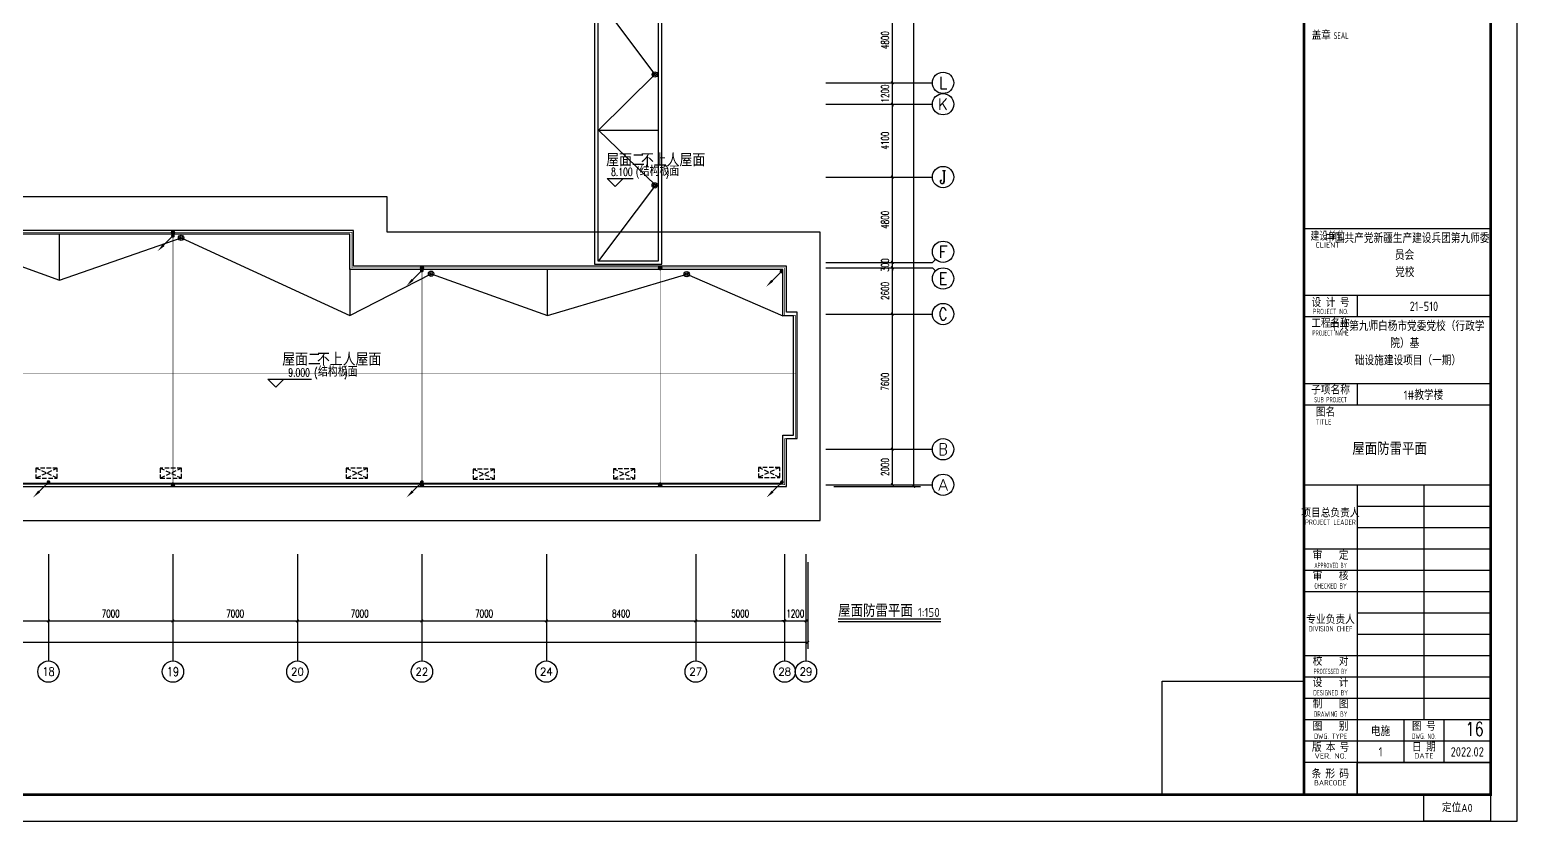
# Model space of a CAD drawing. Extents: x 0 to 302064749, y -59725395 to 1524223.
# Drawn here: x 2126591 to 2210242, y 1140473 to 1184972 of the extents above; entities that cross this region are included whole.
import ezdxf
from ezdxf.enums import TextEntityAlignment as Align

# ---------------------------------------------------------------- set-up
doc = ezdxf.new("R2010")
doc.units = 0
doc.header["$LTSCALE"] = 1000
doc.linetypes.add('DASH', pattern=[0.35, 0.25, -0.1])
for name, color, linetype in [('0-底图', 7, 'Continuous'), ('AXIS', 3, 'Continuous'), ('AXIS_TEXT', 7, 'Continuous'), ('BTTK', 7, 'Continuous'), ('DIM_ELEV', 3, 'Continuous'), ('EQUIP-动力', 3, 'Continuous'), ('LWIRE', 4, 'Continuous'), ('PUB_TEXT', 7, 'Continuous'), ('PUB_TITLE', 4, 'Continuous'), ('SIG_TEXT', 7, 'Continuous'), ('TEL_SYMB', 3, 'Continuous'), ('WIRE-接地', 4, 'Continuous'), ('WIRE-避雷', 4, 'Continuous'), ('排水', 153, 'Continuous'), ('看线', 30, 'Continuous'), ('空调外机', 211, 'Continuous')]:
    doc.layers.add(name, color=color, linetype=linetype)
doc.layers.add('条形码', color=7, linetype='Continuous', plot=False)
doc.layers.add('验收章', color=7, linetype='Continuous', plot=False)
doc.styles.add('_TCH_AXIS', font='COMPLEX', dxfattribs={"bigfont": 'GBCBIG'})
doc.styles.add('_TCH_DIM', font='SIMPLEX', dxfattribs={"width": 0.8, "height": 5, "bigfont": 'HZTXT'})
doc.styles.add('_TEL_DIM', font='simplex.shx', dxfattribs={"width": 0.8, "height": 3.5, "bigfont": 'gbcbig.shx'})
doc.styles.add('A_DIM_T3', font='simplex.shx', dxfattribs={"width": 0.7, "bigfont": 'gbcbig.shx'})
doc.styles.add('COMPLEX', font='COMPLEX')
doc.styles.add('HZ(TK)', font='geniso.shx', dxfattribs={"width": 0.9, "bigfont": 'hztxt.shx'})
doc.styles.get("Standard").update_dxf_attribs({"font": 'geniso.shx', "bigfont": 'hztxt.shx'})
doc.styles.add('TG_LINETYPE', font='simplex.shx', dxfattribs={"width": 0.8, "height": 4.5, "bigfont": 'gbcbig.shx'})
doc.styles.add('TG_LINETYPE_THUND', font='simplex.shx', dxfattribs={"width": 0.8, "height": 5.5, "bigfont": 'gbcbig.shx'})
doc.linetypes.add('TG_×', pattern='A,2,0,["×",TG_LINETYPE_THUND,S=0.1,R=0,X=-0.23,Y=-0.21],0', length=2)
doc.linetypes.add('TG_接地', pattern='A,0.75,0,["/",TG_LINETYPE,S=0.05,R=-8.594367,X=-0.1,Y=-0.045],0.65,-0.13,0.13,-0.13', length=2)
doc.dimstyles.new('_TCH_ARCH&&150', dxfattribs={"dimtxt": 420, "dimasz": 150, "dimexe": 375, "dimexo": 450, "dimgap": 202.5, "dimtad": 1, "dimdec": 0, "dimzin": 0, "dimdsep": 46, "dimtxsty": 'A_DIM_T3', "dimblk": 'ARCHTICK', "dimcen": 0.09, "dimclrt": 7, "dimazin": 2, "dimtfac": 1, "dimtdec": 0, "dimtix": 1, "dimtmove": 2, "dimatfit": 3, "dimfxl": 150, "dimtolj": 1, "dimtzin": 0, "dimarcsym": 0})

# ---------------------------------------------------------------- blocks, each defined once
blk = doc.blocks.new('vhtemplate_2020年新竖式图框_A0')
at = {"layer": 'BTTK'}
for p, q in [((1179, 222), (1109, 222)), ((1179, 197), (1109, 197)), ((1129, 197), (1129, 189)), ((1179, 189), (1109, 189)), ((1179, 164), (1109, 164)), ((1109, 164), (1109, 156)), ((1129, 164), (1129, 156)), ((1179, 156), (1109, 156)), ((1179, 126), (1109, 126)), ((1129, 126), (1129, 10)), ((1154, 126), (1154, 38)), ((1179, 118), (1129, 118)), ((1179, 110), (1129, 110)), ((1179, 102), (1109, 102)), ((1179, 94), (1109, 94)), ((1179, 86), (1109, 86)), ((1179, 78), (1129, 78)), ((1179, 70), (1129, 70)), ((1179, 62), (1109, 62)), ((1179, 54), (1109, 54)), ((1179, 46), (1109, 46)), ((1179, 38), (1109, 38)), ((1146.5, 38), (1146.5, 22)), ((1161.5, 38), (1161.5, 22)), ((1179, 30), (1109, 30)), ((1179, 22), (1109, 22))]:
    blk.add_line(p, q, dxfattribs=at)
at = {"layer": 'PUB_TITLE', "color": 7}
blk.add_lwpolyline([(0, 0), (1189, 0), (1189, 841), (0, 841)], close=True, dxfattribs=at)
at = {"layer": 'PUB_TITLE', "const_width": 1}
blk.add_lwpolyline([(25, 10), (1179, 10), (1179, 831), (25, 831)], close=True, dxfattribs=at)
blk.add_lwpolyline([(1109, 10), (1109, 831)], dxfattribs=at)
at = {"layer": '条形码'}
blk.add_lwpolyline([(1129, 22), (1179, 22), (1179, 10), (1129, 10)], close=True, dxfattribs=at)
at = {"layer": '验收章'}
for points in [[(1109, 10), (1055.93, 10), (1055.93, 52.53), (1109, 52.53)], [(1154, 10), (1179, 10), (1179, 0), (1154, 0)]]:
    blk.add_lwpolyline(points, close=True, dxfattribs=at)
at = {"layer": 'BTTK', "color": 1, "style": 'HZ(TK)'}
blk.add_text('盖章  ', height=3, dxfattribs=at).set_placement((1117.25, 294.46), align=Align.MIDDLE_CENTER)
at = {"layer": 'BTTK', "color": 1, "style": 'HZ(TK)', "width": 0.65}
blk.add_text('SEAL', height=2.5, dxfattribs=at).set_placement((1122.96, 294.46), align=Align.MIDDLE_CENTER)
at = {"layer": 'BTTK', "style": 'HZ(TK)'}
for s, height, width, p in [('建设单位', 3, 0.8, (1118.01, 219.17)), ('PROJECT NO.', 2, 0.75, (1119, 191.07)), ('PROJECT NAME', 2, 0.65, (1119, 183.03)), ('子项名称', 3, 0.9, (1119, 161.52)), ('SUB PROJECT', 2, 0.65, (1119, 158.01)), ('项目总负责人', 3, 0.9, (1118.96, 115.45)), ('PROJECT LEADER', 2, 0.8, (1118.96, 112.09)), ('审    定', 3, 0.9, (1119.02, 99.52)), ('APPROVED BY', 2, 0.6, (1119.02, 95.87)), ('审    核', 3, 0.9, (1119.02, 91.83)), ('CHECKED BY', 2, 0.7, (1119.02, 88.18)), ('专业负责人', 3, 0.9, (1119, 75.48)), ('DIVISION CHIEF', 2, 0.8, (1119, 72.15)), ('校    对', 3, 0.9, (1119.02, 59.83)), ('PROCESSED BY', 2, 0.6, (1119.02, 56.17)), ('设    计', 3, 0.9, (1119.02, 51.83)), ('制    图', 3, 0.9, (1119.02, 43.83)), ('DESIGNED BY', 2, 0.7, (1119.02, 48.17)), ('DRAWING BY', 2, 0.7, (1119.02, 40.17)), ('图    别', 3, 0.9, (1119.02, 35.5)), ('版 本 号', 3, 0.9, (1119.02, 27.57)), ('DWG. TYPE', 2, 0.8, (1119.02, 31.84)), ('DWG. NO.', 2, 0.7, (1154, 31.84)), ('条 形 码', 3, 0.9, (1118.9, 17.6)), ('BARCODE', 2, 0.95, (1118.9, 14.42))]:
    blk.add_text(s, height=height, dxfattribs=dict(at, width=width)).set_placement(p, align=Align.MIDDLE_CENTER)
for s, height, p in [('CLIENT', 2, (1117.95, 215.99)), ('设 计 号', 3, (1119, 194.28)), ('工程名称', 3, (1119, 186.52)), ('图 号', 3, (1154, 35.46)), ('日 期', 3, (1154, 27.67)), ('VER. NO.', 2, (1119, 24.48)), ('DATE', 2, (1154, 24.52))]:
    blk.add_text(s, height=height, dxfattribs=at).set_placement(p, align=Align.MIDDLE_CENTER)
for s, height, width, p in [('TITLE', 2, 0.8, (1113.4, 149.68)), ('图名', 3, 0.9, (1113.46, 153.22))]:
    blk.add_text(s, height=height, dxfattribs=dict(at, width=width)).set_placement(p, align=Align.MIDDLE_LEFT)
at = {"layer": 'BTTK', "color": 4, "style": 'HZ(TK)', "width": 0.9}
for tag, p in [('合作单位', (1144, 743.5)), ('建设单位', (1144, 209.5)), ('工程名称', (1144, 176.5)), ('子项名称', (1154, 160)), ('图纸名称', (1144, 141))]:
    blk.add_attdef(tag, text='', height=3.5, dxfattribs=at).set_placement(p, align=Align.MIDDLE_CENTER)
for tag, p in [('注册证书号', (1156.5, 309.01)), ('注册印章号', (1156.5, 301.01)), ('设计号', (1154, 193)), ('图别', (1137.75, 34)), ('图号', (1170.25, 34)), ('版本号', (1137.75, 26)), ('日期', (1170.25, 26))]:
    blk.add_attdef(tag, text='', height=3.5, dxfattribs=at).set_placement(p, align=Align.MIDDLE)
at = {"layer": '验收章', "style": 'HZ(TK)'}
blk.add_text('定位A0', height=3, dxfattribs=at).set_placement((1166.5, 5), align=Align.MIDDLE_CENTER)
blk = doc.blocks.new('$TelecSys$00000079')
for p, q in [((0.7, 0.7), (0, 0)), ((0.1, 0.1), (0.1, 0.1)), ((-0.1, -0.1), (-0.1, -0.1))]:
    blk.add_line(p, q)
at = {"const_width": 0.142}
blk.add_lwpolyline([(-0.07, 0, 1), (0.07, 0, 1)], format="xyb", close=True, dxfattribs=at)
blk.add_solid([(0.63, 0.77), (0.77, 0.63), (1.15, 1.15)])
at = {"width": 0.8, "flags": 9}
blk.add_attdef('A', (0, 0), '', height=0.00002, dxfattribs=at)
blk = doc.blocks.new('$TelecSys$00000080')
for p, q in [((-0.7, -0.7), (0, 0)), ((0.1, 0.1), (0.1, 0.1)), ((-0.1, -0.1), (-0.1, -0.1))]:
    blk.add_line(p, q)
at = {"const_width": 0.142}
blk.add_lwpolyline([(0.07, 0, 1), (-0.07, 0, 1)], format="xyb", close=True, dxfattribs=at)
blk.add_solid([(-0.63, -0.77), (-0.77, -0.63), (-1.15, -1.15)])
at = {"width": 0.8, "flags": 9}
blk.add_attdef('A', (0, 0), '', height=0.00002, rotation=180, dxfattribs=at)
blk = doc.blocks.new('$equip_U$00000192(DESKTOP-1KLGLJ7)')
blk.add_circle((0, 0), 0.208)
blk.add_point((0, 0))
for points in [[(-0.18, 0.1), (0.18, 0.1), (-0.21, 0), (0.21, 0)], [(-0.18, -0.1), (0.18, -0.1), (-0.21, 0), (0.21, 0)], [(-0.1, 0.18), (0.1, 0.18), (-0.18, 0.1), (0.18, 0.1)], [(0, 0.21), (0, 0.21), (-0.1, 0.18), (0.1, 0.18)], [(-0.1, -0.18), (0.1, -0.18), (-0.18, -0.1), (0.18, -0.1)], [(0, -0.21), (0, -0.21), (-0.1, -0.18), (0.1, -0.18)]]:
    blk.add_solid(points)
at = {"color": 7, "style": '_TEL_DIM', "flags": 1}
blk.add_attdef('A', text='', height=0.00002, dxfattribs=at).set_placement((0, 0), align=Align.MIDDLE_CENTER)
blk = doc.blocks.new('np')
at = {"layer": '排水'}
for radius in [150, 75]:
    blk.add_circle((345955, 781714), radius, dxfattribs=at)
blk = doc.blocks.new('_AXISO')
blk.add_circle((0, 0), 0.5)
at = {"layer": 'AXIS_TEXT', "style": 'COMPLEX', "width": 1.041667}
blk.add_attdef('A', text='', height=0.56, dxfattribs=at).set_placement((-0.25, -0.28), (0.25, -0.28), align=Align.FIT)
blk = doc.blocks.new('_ArchTick')
at = {"color": 0, "linetype": 'ByBlock', "const_width": 0.4}
blk.add_lwpolyline([(-0.5, -0.5), (0.5, 0.5)], dxfattribs=at)
blk = doc.blocks.new('*D704')
at = {"layer": 'AXIS', "color": 0, "lineweight": -2, "transparency": 16777216}
for p, q in [((1174406, -229236), (1179281, -229236)), ((1178906, -319636), (1178906, -229236)), ((1174406, -319636), (1179281, -319636))]:
    blk.add_line(p, q, dxfattribs=at)
at = {"layer": 'Defpoints', "color": 0, "transparency": 16777216}
for p in [(1173956, -229236), (1178906, -229236), (1173956, -319636)]:
    blk.add_point(p, dxfattribs=at)
at = {"layer": 'AXIS', "color": 0, "lineweight": -2, "transparency": 16777216, "xscale": 150, "yscale": 150, "zscale": 150}
for p, rotation in [((1178906, -229236), 90), ((1178906, -319636), 270)]:
    blk.add_blockref('_ArchTick', p, dxfattribs=dict(at, rotation=rotation))
at = {"layer": 'AXIS', "color": 7, "transparency": 16777216, "insert": (1178493, -274436), "char_height": 420, "attachment_point": 5, "rotation": 90, "style": 'A_DIM_T3'}
blk.add_mtext('\\A1;90400', dxfattribs=at)
blk = doc.blocks.new('*D705')
at = {"layer": 'AXIS', "color": 0, "lineweight": -2, "transparency": 16777216}
for p, q in [((1061746, -323890), (1061746, -328765)), ((1172946, -323890), (1172946, -328765)), ((1061746, -328390), (1172946, -328390))]:
    blk.add_line(p, q, dxfattribs=at)
at = {"layer": 'Defpoints', "color": 0, "transparency": 16777216}
for p in [(1061746, -323440), (1172946, -323440), (1172946, -328390)]:
    blk.add_point(p, dxfattribs=at)
at = {"layer": 'AXIS', "color": 0, "lineweight": -2, "transparency": 16777216, "xscale": 150, "yscale": 150, "zscale": 150, "rotation": 180}
blk.add_blockref('_ArchTick', (1061746, -328390), dxfattribs=at)
at = {"layer": 'AXIS', "color": 0, "lineweight": -2, "transparency": 16777216, "xscale": 150, "yscale": 150, "zscale": 150}
blk.add_blockref('_ArchTick', (1172946, -328390), dxfattribs=at)
at = {"layer": 'AXIS', "color": 7, "transparency": 16777216, "insert": (1117346, -327978), "char_height": 420, "attachment_point": 5, "style": 'A_DIM_T3'}
blk.add_mtext('\\A1;111200', dxfattribs=at)
blk = doc.blocks.new('*D730')
at = {"layer": 'AXIS', "color": 0, "lineweight": -2, "transparency": 16777216}
for p, q in [((1174406, -317536), (1178081, -317536)), ((1177706, -319536), (1177706, -317536)), ((1174406, -319536), (1178081, -319536))]:
    blk.add_line(p, q, dxfattribs=at)
at = {"layer": 'Defpoints', "color": 0, "transparency": 16777216}
for p in [(1173956, -317536), (1177706, -317536), (1173956, -319536)]:
    blk.add_point(p, dxfattribs=at)
at = {"layer": 'AXIS', "color": 0, "lineweight": -2, "transparency": 16777216, "xscale": 150, "yscale": 150, "zscale": 150}
for p, rotation in [((1177706, -317536), 90), ((1177706, -319536), 270)]:
    blk.add_blockref('_ArchTick', p, dxfattribs=dict(at, rotation=rotation))
at = {"layer": 'AXIS', "color": 7, "transparency": 16777216, "insert": (1177293, -318536), "char_height": 420, "attachment_point": 5, "rotation": 90, "style": 'A_DIM_T3'}
blk.add_mtext('\\A1;2000', dxfattribs=at)
blk = doc.blocks.new('*D731')
at = {"layer": 'AXIS', "color": 0, "lineweight": -2, "transparency": 16777216}
for p, q in [((1174406, -309936), (1178081, -309936)), ((1177706, -317536), (1177706, -309936)), ((1174406, -317536), (1178081, -317536))]:
    blk.add_line(p, q, dxfattribs=at)
at = {"layer": 'Defpoints', "color": 0, "transparency": 16777216}
for p in [(1173956, -309936), (1177706, -309936), (1173956, -317536)]:
    blk.add_point(p, dxfattribs=at)
at = {"layer": 'AXIS', "color": 0, "lineweight": -2, "transparency": 16777216, "xscale": 150, "yscale": 150, "zscale": 150}
for p, rotation in [((1177706, -309936), 90), ((1177706, -317536), 270)]:
    blk.add_blockref('_ArchTick', p, dxfattribs=dict(at, rotation=rotation))
at = {"layer": 'AXIS', "color": 7, "transparency": 16777216, "insert": (1177293, -313736), "char_height": 420, "attachment_point": 5, "rotation": 90, "style": 'A_DIM_T3'}
blk.add_mtext('\\A1;7600', dxfattribs=at)
blk = doc.blocks.new('*D732')
at = {"layer": 'AXIS', "color": 0, "lineweight": -2, "transparency": 16777216}
for p, q in [((1174406, -307336), (1178081, -307336)), ((1177706, -309936), (1177706, -307336)), ((1174406, -309936), (1178081, -309936))]:
    blk.add_line(p, q, dxfattribs=at)
at = {"layer": 'Defpoints', "color": 0, "transparency": 16777216}
for p in [(1173956, -307336), (1177706, -307336), (1173956, -309936)]:
    blk.add_point(p, dxfattribs=at)
at = {"layer": 'AXIS', "color": 0, "lineweight": -2, "transparency": 16777216, "xscale": 150, "yscale": 150, "zscale": 150}
for p, rotation in [((1177706, -307336), 90), ((1177706, -309936), 270)]:
    blk.add_blockref('_ArchTick', p, dxfattribs=dict(at, rotation=rotation))
at = {"layer": 'AXIS', "color": 7, "transparency": 16777216, "insert": (1177293, -308636), "char_height": 420, "attachment_point": 5, "rotation": 90, "style": 'A_DIM_T3'}
blk.add_mtext('\\A1;2600', dxfattribs=at)
blk = doc.blocks.new('*D733')
at = {"layer": 'AXIS', "color": 0, "lineweight": -2, "transparency": 16777216}
for p, q in [((1177706, -307036), (1177706, -306886)), ((1174406, -307036), (1178081, -307036)), ((1174406, -307336), (1178081, -307336)), ((1177706, -307336), (1177706, -307036)), ((1177706, -307336), (1177706, -307486))]:
    blk.add_line(p, q, dxfattribs=at)
at = {"layer": 'Defpoints', "color": 0, "transparency": 16777216}
for p in [(1173956, -307036), (1173956, -307336), (1177706, -307036)]:
    blk.add_point(p, dxfattribs=at)
at = {"layer": 'AXIS', "color": 0, "lineweight": -2, "transparency": 16777216, "xscale": 150, "yscale": 150, "zscale": 150}
for p, rotation in [((1177706, -307036), 270), ((1177706, -307336), 90)]:
    blk.add_blockref('_ArchTick', p, dxfattribs=dict(at, rotation=rotation))
at = {"layer": 'AXIS', "color": 7, "transparency": 16777216, "insert": (1177293, -307186), "char_height": 420, "attachment_point": 5, "rotation": 90, "style": 'A_DIM_T3'}
blk.add_mtext('\\A1;300', dxfattribs=at)
blk = doc.blocks.new('*D734')
at = {"layer": 'AXIS', "color": 0, "lineweight": -2, "transparency": 16777216}
for p, q in [((1174406, -302236), (1178081, -302236)), ((1177706, -307036), (1177706, -302236)), ((1174406, -307036), (1178081, -307036))]:
    blk.add_line(p, q, dxfattribs=at)
at = {"layer": 'Defpoints', "color": 0, "transparency": 16777216}
for p in [(1173956, -302236), (1177706, -302236), (1173956, -307036)]:
    blk.add_point(p, dxfattribs=at)
at = {"layer": 'AXIS', "color": 0, "lineweight": -2, "transparency": 16777216, "xscale": 150, "yscale": 150, "zscale": 150}
for p, rotation in [((1177706, -302236), 90), ((1177706, -307036), 270)]:
    blk.add_blockref('_ArchTick', p, dxfattribs=dict(at, rotation=rotation))
at = {"layer": 'AXIS', "color": 7, "transparency": 16777216, "insert": (1177293, -304636), "char_height": 420, "attachment_point": 5, "rotation": 90, "style": 'A_DIM_T3'}
blk.add_mtext('\\A1;4800', dxfattribs=at)
blk = doc.blocks.new('*D735')
at = {"layer": 'AXIS', "color": 0, "lineweight": -2, "transparency": 16777216}
for p, q in [((1174406, -298136), (1178081, -298136)), ((1177706, -302236), (1177706, -298136)), ((1174406, -302236), (1178081, -302236))]:
    blk.add_line(p, q, dxfattribs=at)
at = {"layer": 'Defpoints', "color": 0, "transparency": 16777216}
for p in [(1173956, -298136), (1177706, -298136), (1173956, -302236)]:
    blk.add_point(p, dxfattribs=at)
at = {"layer": 'AXIS', "color": 0, "lineweight": -2, "transparency": 16777216, "xscale": 150, "yscale": 150, "zscale": 150}
for p, rotation in [((1177706, -298136), 90), ((1177706, -302236), 270)]:
    blk.add_blockref('_ArchTick', p, dxfattribs=dict(at, rotation=rotation))
at = {"layer": 'AXIS', "color": 7, "transparency": 16777216, "insert": (1177293, -300186), "char_height": 420, "attachment_point": 5, "rotation": 90, "style": 'A_DIM_T3'}
blk.add_mtext('\\A1;4100', dxfattribs=at)
blk = doc.blocks.new('*D736')
at = {"layer": 'AXIS', "color": 0, "lineweight": -2, "transparency": 16777216}
for p, q in [((1174406, -296936), (1178081, -296936)), ((1177706, -296936), (1177706, -296786)), ((1177706, -298136), (1177706, -296936)), ((1174406, -298136), (1178081, -298136)), ((1177706, -298136), (1177706, -298286))]:
    blk.add_line(p, q, dxfattribs=at)
at = {"layer": 'Defpoints', "color": 0, "transparency": 16777216}
for p in [(1173956, -296936), (1177706, -296936), (1173956, -298136)]:
    blk.add_point(p, dxfattribs=at)
at = {"layer": 'AXIS', "color": 0, "lineweight": -2, "transparency": 16777216, "xscale": 150, "yscale": 150, "zscale": 150}
for p, rotation in [((1177706, -296936), 270), ((1177706, -298136), 90)]:
    blk.add_blockref('_ArchTick', p, dxfattribs=dict(at, rotation=rotation))
at = {"layer": 'AXIS', "color": 7, "transparency": 16777216, "insert": (1177293, -297536), "char_height": 420, "attachment_point": 5, "rotation": 90, "style": 'A_DIM_T3'}
blk.add_mtext('\\A1;1200', dxfattribs=at)
blk = doc.blocks.new('*D737')
at = {"layer": 'AXIS', "color": 0, "lineweight": -2, "transparency": 16777216}
for p, q in [((1174406, -292136), (1178081, -292136)), ((1177706, -296936), (1177706, -292136)), ((1174406, -296936), (1178081, -296936))]:
    blk.add_line(p, q, dxfattribs=at)
at = {"layer": 'Defpoints', "color": 0, "transparency": 16777216}
for p in [(1173956, -292136), (1177706, -292136), (1173956, -296936)]:
    blk.add_point(p, dxfattribs=at)
at = {"layer": 'AXIS', "color": 0, "lineweight": -2, "transparency": 16777216, "xscale": 150, "yscale": 150, "zscale": 150}
for p, rotation in [((1177706, -292136), 90), ((1177706, -296936), 270)]:
    blk.add_blockref('_ArchTick', p, dxfattribs=dict(at, rotation=rotation))
at = {"layer": 'AXIS', "color": 7, "transparency": 16777216, "insert": (1177293, -294536), "char_height": 420, "attachment_point": 5, "rotation": 90, "style": 'A_DIM_T3'}
blk.add_mtext('\\A1;4800', dxfattribs=at)
blk = doc.blocks.new('*D765')
at = {"layer": 'AXIS', "color": 0, "lineweight": -2, "transparency": 16777216}
for p, q in [((1123746, -323890), (1123746, -327565)), ((1130246, -323890), (1130246, -327565)), ((1123746, -327190), (1130246, -327190))]:
    blk.add_line(p, q, dxfattribs=at)
at = {"layer": 'Defpoints', "color": 0, "transparency": 16777216}
for p in [(1123746, -323440), (1130246, -323440), (1130246, -327190)]:
    blk.add_point(p, dxfattribs=at)
at = {"layer": 'AXIS', "color": 0, "lineweight": -2, "transparency": 16777216, "xscale": 150, "yscale": 150, "zscale": 150, "rotation": 180}
blk.add_blockref('_ArchTick', (1123746, -327190), dxfattribs=at)
at = {"layer": 'AXIS', "color": 0, "lineweight": -2, "transparency": 16777216, "xscale": 150, "yscale": 150, "zscale": 150}
blk.add_blockref('_ArchTick', (1130246, -327190), dxfattribs=at)
at = {"layer": 'AXIS', "color": 7, "transparency": 16777216, "insert": (1126996, -326778), "char_height": 420, "attachment_point": 5, "style": 'A_DIM_T3'}
blk.add_mtext('\\A1;6500', dxfattribs=at)
blk = doc.blocks.new('*D766')
at = {"layer": 'AXIS', "color": 0, "lineweight": -2, "transparency": 16777216}
for p, q in [((1130246, -323890), (1130246, -327565)), ((1137246, -323890), (1137246, -327565)), ((1130246, -327190), (1137246, -327190))]:
    blk.add_line(p, q, dxfattribs=at)
at = {"layer": 'Defpoints', "color": 0, "transparency": 16777216}
for p in [(1130246, -323440), (1137246, -323440), (1137246, -327190)]:
    blk.add_point(p, dxfattribs=at)
at = {"layer": 'AXIS', "color": 0, "lineweight": -2, "transparency": 16777216, "xscale": 150, "yscale": 150, "zscale": 150, "rotation": 180}
blk.add_blockref('_ArchTick', (1130246, -327190), dxfattribs=at)
at = {"layer": 'AXIS', "color": 0, "lineweight": -2, "transparency": 16777216, "xscale": 150, "yscale": 150, "zscale": 150}
blk.add_blockref('_ArchTick', (1137246, -327190), dxfattribs=at)
at = {"layer": 'AXIS', "color": 7, "transparency": 16777216, "insert": (1133746, -326778), "char_height": 420, "attachment_point": 5, "style": 'A_DIM_T3'}
blk.add_mtext('\\A1;7000', dxfattribs=at)
blk = doc.blocks.new('*D767')
at = {"layer": 'AXIS', "color": 0, "lineweight": -2, "transparency": 16777216}
for p, q in [((1137246, -323890), (1137246, -327565)), ((1144246, -323890), (1144246, -327565)), ((1137246, -327190), (1144246, -327190))]:
    blk.add_line(p, q, dxfattribs=at)
at = {"layer": 'Defpoints', "color": 0, "transparency": 16777216}
for p in [(1137246, -323440), (1144246, -323440), (1144246, -327190)]:
    blk.add_point(p, dxfattribs=at)
at = {"layer": 'AXIS', "color": 0, "lineweight": -2, "transparency": 16777216, "xscale": 150, "yscale": 150, "zscale": 150, "rotation": 180}
blk.add_blockref('_ArchTick', (1137246, -327190), dxfattribs=at)
at = {"layer": 'AXIS', "color": 0, "lineweight": -2, "transparency": 16777216, "xscale": 150, "yscale": 150, "zscale": 150}
blk.add_blockref('_ArchTick', (1144246, -327190), dxfattribs=at)
at = {"layer": 'AXIS', "color": 7, "transparency": 16777216, "insert": (1140746, -326778), "char_height": 420, "attachment_point": 5, "style": 'A_DIM_T3'}
blk.add_mtext('\\A1;7000', dxfattribs=at)
blk = doc.blocks.new('*D768')
at = {"layer": 'AXIS', "color": 0, "lineweight": -2, "transparency": 16777216}
for p, q in [((1144246, -323890), (1144246, -327565)), ((1151246, -323890), (1151246, -327565)), ((1144246, -327190), (1151246, -327190))]:
    blk.add_line(p, q, dxfattribs=at)
at = {"layer": 'Defpoints', "color": 0, "transparency": 16777216}
for p in [(1144246, -323440), (1151246, -323440), (1151246, -327190)]:
    blk.add_point(p, dxfattribs=at)
at = {"layer": 'AXIS', "color": 0, "lineweight": -2, "transparency": 16777216, "xscale": 150, "yscale": 150, "zscale": 150, "rotation": 180}
blk.add_blockref('_ArchTick', (1144246, -327190), dxfattribs=at)
at = {"layer": 'AXIS', "color": 0, "lineweight": -2, "transparency": 16777216, "xscale": 150, "yscale": 150, "zscale": 150}
blk.add_blockref('_ArchTick', (1151246, -327190), dxfattribs=at)
at = {"layer": 'AXIS', "color": 7, "transparency": 16777216, "insert": (1147746, -326778), "char_height": 420, "attachment_point": 5, "style": 'A_DIM_T3'}
blk.add_mtext('\\A1;7000', dxfattribs=at)
blk = doc.blocks.new('*D769')
at = {"layer": 'AXIS', "color": 0, "lineweight": -2, "transparency": 16777216}
for p, q in [((1151246, -323890), (1151246, -327565)), ((1158246, -323890), (1158246, -327565)), ((1151246, -327190), (1158246, -327190))]:
    blk.add_line(p, q, dxfattribs=at)
at = {"layer": 'Defpoints', "color": 0, "transparency": 16777216}
for p in [(1151246, -323440), (1158246, -323440), (1158246, -327190)]:
    blk.add_point(p, dxfattribs=at)
at = {"layer": 'AXIS', "color": 0, "lineweight": -2, "transparency": 16777216, "xscale": 150, "yscale": 150, "zscale": 150, "rotation": 180}
blk.add_blockref('_ArchTick', (1151246, -327190), dxfattribs=at)
at = {"layer": 'AXIS', "color": 0, "lineweight": -2, "transparency": 16777216, "xscale": 150, "yscale": 150, "zscale": 150}
blk.add_blockref('_ArchTick', (1158246, -327190), dxfattribs=at)
at = {"layer": 'AXIS', "color": 7, "transparency": 16777216, "insert": (1154746, -326778), "char_height": 420, "attachment_point": 5, "style": 'A_DIM_T3'}
blk.add_mtext('\\A1;7000', dxfattribs=at)
blk = doc.blocks.new('*D770')
at = {"layer": 'AXIS', "color": 0, "lineweight": -2, "transparency": 16777216}
for p, q in [((1158246, -323890), (1158246, -327565)), ((1166646, -323890), (1166646, -327565)), ((1158246, -327190), (1166646, -327190))]:
    blk.add_line(p, q, dxfattribs=at)
at = {"layer": 'Defpoints', "color": 0, "transparency": 16777216}
for p in [(1158246, -323440), (1166646, -323440), (1166646, -327190)]:
    blk.add_point(p, dxfattribs=at)
at = {"layer": 'AXIS', "color": 0, "lineweight": -2, "transparency": 16777216, "xscale": 150, "yscale": 150, "zscale": 150, "rotation": 180}
blk.add_blockref('_ArchTick', (1158246, -327190), dxfattribs=at)
at = {"layer": 'AXIS', "color": 0, "lineweight": -2, "transparency": 16777216, "xscale": 150, "yscale": 150, "zscale": 150}
blk.add_blockref('_ArchTick', (1166646, -327190), dxfattribs=at)
at = {"layer": 'AXIS', "color": 7, "transparency": 16777216, "insert": (1162446, -326778), "char_height": 420, "attachment_point": 5, "style": 'A_DIM_T3'}
blk.add_mtext('\\A1;8400', dxfattribs=at)
blk = doc.blocks.new('*D771')
at = {"layer": 'AXIS', "color": 0, "lineweight": -2, "transparency": 16777216}
for p, q in [((1166646, -323890), (1166646, -327565)), ((1171646, -323890), (1171646, -327565)), ((1166646, -327190), (1171646, -327190))]:
    blk.add_line(p, q, dxfattribs=at)
at = {"layer": 'Defpoints', "color": 0, "transparency": 16777216}
for p in [(1166646, -323440), (1171646, -323440), (1171646, -327190)]:
    blk.add_point(p, dxfattribs=at)
at = {"layer": 'AXIS', "color": 0, "lineweight": -2, "transparency": 16777216, "xscale": 150, "yscale": 150, "zscale": 150, "rotation": 180}
blk.add_blockref('_ArchTick', (1166646, -327190), dxfattribs=at)
at = {"layer": 'AXIS', "color": 0, "lineweight": -2, "transparency": 16777216, "xscale": 150, "yscale": 150, "zscale": 150}
blk.add_blockref('_ArchTick', (1171646, -327190), dxfattribs=at)
at = {"layer": 'AXIS', "color": 7, "transparency": 16777216, "insert": (1169146, -326778), "char_height": 420, "attachment_point": 5, "style": 'A_DIM_T3'}
blk.add_mtext('\\A1;5000', dxfattribs=at)
blk = doc.blocks.new('*D772')
at = {"layer": 'AXIS', "color": 0, "lineweight": -2, "transparency": 16777216}
for p, q in [((1171646, -323890), (1171646, -327565)), ((1172846, -323890), (1172846, -327565)), ((1171646, -327190), (1171496, -327190)), ((1171646, -327190), (1172846, -327190)), ((1172846, -327190), (1172996, -327190))]:
    blk.add_line(p, q, dxfattribs=at)
at = {"layer": 'Defpoints', "color": 0, "transparency": 16777216}
for p in [(1171646, -323440), (1172846, -323440), (1172846, -327190)]:
    blk.add_point(p, dxfattribs=at)
at = {"layer": 'AXIS', "color": 0, "lineweight": -2, "transparency": 16777216, "xscale": 150, "yscale": 150, "zscale": 150}
blk.add_blockref('_ArchTick', (1171646, -327190), dxfattribs=at)
at = {"layer": 'AXIS', "color": 0, "lineweight": -2, "transparency": 16777216, "xscale": 150, "yscale": 150, "zscale": 150, "rotation": 180}
blk.add_blockref('_ArchTick', (1172846, -327190), dxfattribs=at)
at = {"layer": 'AXIS', "color": 7, "transparency": 16777216, "insert": (1172246, -326778), "char_height": 420, "attachment_point": 5, "style": 'A_DIM_T3'}
blk.add_mtext('\\A1;1200', dxfattribs=at)
blk = doc.blocks.new('dfhgfhg')
at = {"layer": 'AXIS'}
for p, q in [((1173955.7, -296936.2), (1179955.7, -296936.2)), ((1173955.7, -298136.2), (1179955.7, -298136.2)), ((1173955.7, -302236.2), (1179955.7, -302236.2)), ((1180131.5, -306860.5), (1179955.7, -307036.2)), ((1173955.7, -307036.2), (1179955.7, -307036.2)), ((1173955.7, -307336.2), (1179955.7, -307336.2)), ((1180131.5, -307512), (1179955.7, -307336.2)), ((1173955.7, -309936.2), (1179955.7, -309936.2)), ((1173955.7, -317536.2), (1179955.7, -317536.2)), ((1173955.7, -319536.2), (1179955.7, -319536.2)), ((1130246, -323440.3), (1130246, -329440.3)), ((1137246, -323440.3), (1137246, -329440.3)), ((1144246, -323440.3), (1144246, -329440.3)), ((1151246, -323440.3), (1151246, -329440.3)), ((1158246, -323440.3), (1158246, -329440.3)), ((1166646, -323440.3), (1166646, -329440.3)), ((1171646, -323440.3), (1171646, -329440.3)), ((1172846, -323440.3), (1172846, -329440.3))]:
    blk.add_line(p, q, dxfattribs=at)
at = {"layer": 'DIM_ELEV'}
for p, q in [((1162123.4, -302770.6), (1161673.4, -302320.6)), ((1161673.4, -302320.6), (1163129.2, -302320.6)), ((1162123.4, -302770.6), (1162573.4, -302320.6)), ((1143040.3, -314050.5), (1142590.3, -313600.5)), ((1142590.3, -313600.5), (1145041.3, -313600.5)), ((1143040.3, -314050.5), (1143490.3, -313600.5))]:
    blk.add_line(p, q, dxfattribs=at)
at = {"layer": '排水'}
for p, q in [((1161173.5, -292237.8), (1164348.6, -296465.1)), ((1164348.6, -296465.1), (1161173.5, -299587.8)), ((1161173.5, -299587.8), (1164379, -302682.9)), ((1161173.5, -299587.8), (1164573.5, -299587.8)), ((1164379, -302682.9), (1161173.5, -306937.8)), ((1130863.2, -308031.3), (1130863.2, -305436.2)), ((1147196, -307436.2), (1147196, -309998.5)), ((1158303.8, -310023.9), (1158303.8, -307436.2))]:
    blk.add_line(p, q, dxfattribs=at)
for points in [[(1116846, -308028.3), (1116854.3, -308031.3), (1124320.8, -305673.7), (1130863.2, -308031.3), (1137702.1, -305650.9), (1147196, -310023.9)], [(1147187.6, -310020.9), (1147196, -310023.9), (1151761.4, -307666.3), (1158303.8, -310023.9), (1166136.4, -307692.6), (1171546, -310036.2)]]:
    blk.add_lwpolyline(points, dxfattribs=at)
at = {"layer": '看线'}
for points in [[(1164746, -292036.2), (1160946, -292036.2), (1160946, -307136.2), (1164746, -307136.2)], [(1164546, -292236.2), (1161146, -292236.2), (1161146, -306936.2), (1164546, -306936.2)], [(1116846, -305436.2), (1116846, -317436.2), (1123646, -317436.2), (1123646, -319436.2), (1171546, -319436.2), (1171546, -316736.2), (1172146, -316736.2), (1172146, -310036.2), (1171546, -310036.2), (1171546, -307436.2), (1164746, -307436.2), (1160946, -307436.2), (1147196, -307436.2), (1147196, -305436.2)]]:
    blk.add_lwpolyline(points, close=True, dxfattribs=at)
for points in [[(1114746, -307976.2), (1114746, -319536.2), (1121546, -319536.2), (1121546, -321536.2), (1173646, -321536.2), (1173646, -318836.2), (1173646, -318836.2), (1173646, -307936.2), (1173646, -307936.2), (1173646, -305336.2), (1164746, -305336.2), (1160946, -305336.2), (1149296, -305336.2), (1149296, -303336.2), (1114746, -303336.2), (1114746, -306636.2)], [(1116646, -309675.5), (1116646, -317636.2), (1123446, -317636.2), (1123446, -319636.2), (1171746, -319636.2), (1171746, -316936.2), (1172346, -316936.2), (1172346, -309836.2), (1171746, -309836.2), (1171746, -307236.2), (1164746, -307236.2), (1160946, -307236.2), (1147396, -307236.2), (1147396, -305236.2), (1116646, -305236.2)]]:
    blk.add_lwpolyline(points, dxfattribs=at)
at = {"layer": '空调外机', "linetype": 'DASH'}
for p, q in [((1130743.1, -318599.8), (1129543.1, -319162.3)), ((1130743.1, -319162.3), (1129543.1, -318599.8)), ((1137731.6, -318604.3), (1136531.6, -319166.8)), ((1137731.6, -319166.8), (1136531.6, -318604.3)), ((1148195.7, -318606.6), (1146995.7, -319169.1)), ((1148195.7, -319169.1), (1146995.7, -318606.6)), ((1155329.9, -318660.2), (1154129.9, -319222.7)), ((1155329.9, -319222.7), (1154129.9, -318660.2)), ((1163225.2, -318641.9), (1162025.2, -319204.4)), ((1163225.2, -319204.4), (1162025.2, -318641.9)), ((1171367, -318558.1), (1170167, -319120.6)), ((1171367, -319120.6), (1170167, -318558.1))]:
    blk.add_line(p, q, dxfattribs=at)
for points in [[(1130743.1, -318599.8), (1129543.1, -318599.8), (1129543.1, -319162.3), (1130743.1, -319162.3)], [(1137731.6, -318604.3), (1136531.6, -318604.3), (1136531.6, -319166.8), (1137731.6, -319166.8)], [(1148195.7, -318606.6), (1146995.7, -318606.6), (1146995.7, -319169.1), (1148195.7, -319169.1)], [(1155329.9, -318660.2), (1154129.9, -318660.2), (1154129.9, -319222.7), (1155329.9, -319222.7)], [(1163225.2, -318641.9), (1162025.2, -318641.9), (1162025.2, -319204.4), (1163225.2, -319204.4)], [(1171367, -318558.1), (1170167, -318558.1), (1170167, -319120.6), (1171367, -319120.6)]]:
    blk.add_lwpolyline(points, close=True, dxfattribs=at)
at = {"layer": 'AXIS'}
ref = blk.add_blockref('_AXISO', (1180555.7, -296936.2), dxfattribs=dict(at, xscale=1200, yscale=1200, zscale=1200))
ref.add_attrib('A', 'L', dxfattribs={"layer": 'AXIS_TEXT', "height": 683.5, "style": '_TCH_AXIS'}).set_placement((1180311.6, -297278), (1180799.8, -297278), align=Align.FIT)
ref = blk.add_blockref('_AXISO', (1180555.7, -298136.2), dxfattribs=dict(at, xscale=1200, yscale=1200, zscale=1200))
ref.add_attrib('A', 'K', dxfattribs={"layer": 'AXIS_TEXT', "height": 622.9, "style": '_TCH_AXIS'}).set_placement((1180273.9, -298447.7), (1180837.5, -298447.7), align=Align.FIT)
ref = blk.add_blockref('_AXISO', (1180555.7, -302236.2), dxfattribs=dict(at, xscale=1200, yscale=1200, zscale=1200))
ref.add_attrib('A', 'J', dxfattribs={"layer": 'AXIS_TEXT', "height": 744.1, "style": '_TCH_AXIS'}).set_placement((1180360.8, -302608.3), (1180750.6, -302608.3), align=Align.FIT)
ref = blk.add_blockref('_AXISO', (1180555.7, -306436.2), dxfattribs=dict(at, xscale=1200, yscale=1200, zscale=1200))
ref.add_attrib('A', 'F', dxfattribs={"layer": 'AXIS_TEXT', "height": 668.2, "style": '_TCH_AXIS'}).set_placement((1180301.2, -306770.3), (1180810.3, -306770.3), align=Align.FIT)
ref = blk.add_blockref('_AXISO', (1180555.7, -307936.2), dxfattribs=dict(at, xscale=1200, yscale=1200, zscale=1200))
ref.add_attrib('A', 'E', dxfattribs={"layer": 'AXIS_TEXT', "height": 668.2, "style": '_TCH_AXIS'}).set_placement((1180301.2, -308270.3), (1180810.3, -308270.3), align=Align.FIT)
ref = blk.add_blockref('_AXISO', (1180555.7, -309936.2), dxfattribs=dict(at, xscale=1200, yscale=1200, zscale=1200))
ref.add_attrib('A', 'C', dxfattribs={"layer": 'AXIS_TEXT', "height": 683.5, "style": '_TCH_AXIS'}).set_placement((1180311.6, -310278), (1180799.8, -310278), align=Align.FIT)
ref = blk.add_blockref('_AXISO', (1180555.7, -317536.2), dxfattribs=dict(at, xscale=1200, yscale=1200, zscale=1200))
ref.add_attrib('A', 'B', dxfattribs={"layer": 'AXIS_TEXT', "height": 652.9, "style": '_TCH_AXIS'}).set_placement((1180291.5, -317862.7), (1180820, -317862.7), align=Align.FIT)
ref = blk.add_blockref('_AXISO', (1180555.7, -319536.2), dxfattribs=dict(at, xscale=1200, yscale=1200, zscale=1200))
ref.add_attrib('A', 'A', dxfattribs={"layer": 'AXIS_TEXT', "height": 637.8, "style": '_TCH_AXIS'}).set_placement((1180282.4, -319855.1), (1180829, -319855.1), align=Align.FIT)
ref = blk.add_blockref('_AXISO', (1130246, -330040.3), dxfattribs=dict(at, xscale=1200, yscale=1200, zscale=1200))
ref.add_attrib('A', '18', dxfattribs={"layer": 'AXIS_TEXT', "height": 481.71, "style": '_TCH_AXIS', "width": 1.034483}).set_placement((1129901.9, -330281.2), (1130590, -330281.2), align=Align.FIT)
ref = blk.add_blockref('_AXISO', (1137246, -330040.3), dxfattribs=dict(at, xscale=1200, yscale=1200, zscale=1200))
ref.add_attrib('A', '19', dxfattribs={"layer": 'AXIS_TEXT', "height": 492.67, "style": '_TCH_AXIS'}).set_placement((1136905.8, -330286.7), (1137586.1, -330286.7), align=Align.FIT)
ref = blk.add_blockref('_AXISO', (1144246, -330040.3), dxfattribs=dict(at, xscale=1200, yscale=1200, zscale=1200))
ref.add_attrib('A', '20', dxfattribs={"layer": 'AXIS_TEXT', "height": 441.41, "style": '_TCH_AXIS'}).set_placement((1143888.6, -330261.1), (1144603.3, -330261.1), align=Align.FIT)
ref = blk.add_blockref('_AXISO', (1151246, -330040.3), dxfattribs=dict(at, xscale=1200, yscale=1200, zscale=1200))
ref.add_attrib('A', '22', dxfattribs={"layer": 'AXIS_TEXT', "height": 441.41, "style": '_TCH_AXIS'}).set_placement((1150888.6, -330261.1), (1151603.3, -330261.1), align=Align.FIT)
ref = blk.add_blockref('_AXISO', (1158246, -330040.3), dxfattribs=dict(at, xscale=1200, yscale=1200, zscale=1200))
ref.add_attrib('A', '24', dxfattribs={"layer": 'AXIS_TEXT', "height": 432.18, "style": '_TCH_AXIS', "width": 0.972222}).set_placement((1157885.8, -330256.4), (1158606.1, -330256.4), align=Align.FIT)
ref = blk.add_blockref('_AXISO', (1166646, -330040.3), dxfattribs=dict(at, xscale=1200, yscale=1200, zscale=1200))
ref.add_attrib('A', '27', dxfattribs={"layer": 'AXIS_TEXT', "height": 441.41, "style": '_TCH_AXIS'}).set_placement((1166288.6, -330261.1), (1167003.3, -330261.1), align=Align.FIT)
ref = blk.add_blockref('_AXISO', (1171646, -330040.3), dxfattribs=dict(at, xscale=1200, yscale=1200, zscale=1200))
ref.add_attrib('A', '28', dxfattribs={"layer": 'AXIS_TEXT', "height": 441.41, "style": '_TCH_AXIS'}).set_placement((1171288.6, -330261.1), (1172003.3, -330261.1), align=Align.FIT)
ref = blk.add_blockref('_AXISO', (1172846, -330040.3), dxfattribs=dict(at, xscale=1200, yscale=1200, zscale=1200))
ref.add_attrib('A', '29', dxfattribs={"layer": 'AXIS_TEXT', "height": 450.98, "style": '_TCH_AXIS', "width": 0.970588}).set_placement((1172491.6, -330265.8), (1173200.3, -330265.8), align=Align.FIT)
at = {"layer": '排水'}
for p in [(818394, -1078179.5), (818387.3, -1084416.1), (791747.5, -1087365.4), (805806.7, -1089380.7), (820181.8, -1089407.1)]:
    blk.add_blockref('np', p, dxfattribs=at)
at = {"layer": 'PUB_TEXT'}
for s, p in [('屋面二', (1161608.7, -301633.5)), ('不上人屋面', (1163563.5, -301633.5)), ('屋面二', (1143391, -312843.8)), ('不上人屋面', (1145345.8, -312843.8))]:
    blk.add_text(s, height=723.4, dxfattribs=at).set_placement(p)
at = {"layer": 'PUB_TEXT', "style": '_TCH_DIM', "width": 0.705882}
for s, height, p in [('8.100', 446.25, (1161884.2, -302163.1)), ('(', 446.2, (1163279.2, -302163.1)), (')', 446.2, (1164963.7, -302163.1)), ('9.000', 446.25, (1143736.3, -313443)), ('(', 446.2, (1145191.3, -313443)), (')', 446.2, (1146875.7, -313443))]:
    blk.add_text(s, height=height, dxfattribs=at).set_placement(p)
at = {"layer": 'PUB_TEXT', "style": '_TCH_DIM'}
for p in [(1163489.2, -302163.1), (1145401.3, -313443)]:
    blk.add_text('结构板面', height=506.38, dxfattribs=at).set_placement(p)
at = {"layer": 'AXIS'}
for p1, p2, distance, picture, middle in [((1173955.7, -319636.2), (1173955.7, -229236.2), -4950, '*D704', (1178493.2, -274436.2)), ((1173955.7, -296936.2), (1173955.7, -292136.2), -3750, '*D737', (1177293.2, -294536.2)), ((1173955.7, -298136.2), (1173955.7, -296936.2), -3750, '*D736', (1177293.2, -297536.2)), ((1173955.7, -302236.2), (1173955.7, -298136.2), -3750, '*D735', (1177293.2, -300186.2)), ((1173955.7, -307036.2), (1173955.7, -302236.2), -3750, '*D734', (1177293.2, -304636.2)), ((1173955.7, -307336.2), (1173955.7, -307036.2), -3750, '*D733', (1177293.2, -307186.2)), ((1173955.7, -309936.2), (1173955.7, -307336.2), -3750, '*D732', (1177293.2, -308636.2)), ((1173955.7, -317536.2), (1173955.7, -309936.2), -3750, '*D731', (1177293.2, -313736.2)), ((1173955.7, -319536.2), (1173955.7, -317536.2), -3750, '*D730', (1177293.2, -318536.2)), ((1061746, -323440.3), (1172946, -323440.3), -4950, '*D705', (1117346, -327977.8)), ((1123746, -323440.3), (1130246, -323440.3), -3750, '*D765', (1126996, -326777.8)), ((1130246, -323440.3), (1137246, -323440.3), -3750, '*D766', (1133746, -326777.8)), ((1137246, -323440.3), (1144246, -323440.3), -3750, '*D767', (1140746, -326777.8)), ((1144246, -323440.3), (1151246, -323440.3), -3750, '*D768', (1147746, -326777.8)), ((1151246, -323440.3), (1158246, -323440.3), -3750, '*D769', (1154746, -326777.8)), ((1158246, -323440.3), (1166646, -323440.3), -3750, '*D770', (1162446, -326777.8)), ((1166646, -323440.3), (1171646, -323440.3), -3750, '*D771', (1169146, -326777.8)), ((1171646, -323440.3), (1172846, -323440.3), -3750, '*D772', (1172246, -326777.8))]:
    dim = blk.add_aligned_dim(p1=p1, p2=p2, distance=distance, dimstyle='_TCH_ARCH&&150', dxfattribs=at)
    dim.commit()
    dim.dimension.update_dxf_attribs({"geometry": picture, "text_midpoint": middle})

msp = doc.modelspace()

# ---------------------------------------------------------------- linework, layer by layer
at = {"layer": 'TEL_SYMB', "const_width": 70}
msp.add_lwpolyline([(2172051, 1151844), (2177834, 1151844)], dxfattribs=at)
at = {"layer": 'TEL_SYMB'}
msp.add_lwpolyline([(2172051, 1151704), (2177834, 1151704)], dxfattribs=at)
at = {"layer": 'WIRE-接地', "linetype": 'TG_接地', "const_width": 35}
for points in [[(2134643, 1159395), (2134643, 1173588)], [(2148643, 1159395), (2148643, 1171586)], [(2162043, 1159395), (2162043, 1171586)], [(2114162, 1165628), (2169657, 1165628)]]:
    msp.add_lwpolyline(points, dxfattribs=at)
at = {"layer": 'WIRE-避雷', "linetype": 'TG_×', "const_width": 35}
msp.add_lwpolyline([(2114161, 1161402), (2120952, 1161402), (2120952, 1159395), (2169040, 1159395), (2169040, 1161975), (2169657, 1161975), (2169657, 1168893), (2169037, 1168893), (2169037, 1171586), (2144707, 1171586), (2144707, 1173575), (2114162, 1173575), (2114162, 1161400)], dxfattribs=at)

# ---------------------------------------------------------------- block references
at = {"layer": '0-底图'}
ref = msp.add_blockref('vhtemplate_2020年新竖式图框_A0', (2031892, 1140473), dxfattribs=dict(at, xscale=150, yscale=150, zscale=150))
ref.add_attrib('建设单位_001', '中国共产党新疆生产建设兵团第九师委', (2199440, 1172982), dxfattribs={"layer": 'BTTK', "color": 4, "height": 525, "style": 'HZ(TK)', "width": 0.9})
ref.add_attrib('工程名称_001', '中共第九师白杨市党委党校（行政学', (2199700, 1168041), dxfattribs={"layer": 'BTTK', "color": 4, "height": 525, "style": 'HZ(TK)', "width": 0.9})
ref.add_attrib('子项名称_001', '1#教学楼', (2203859, 1164166), dxfattribs={"layer": 'BTTK', "color": 4, "height": 525, "style": 'HZ(TK)', "width": 0.9})
ref.add_attrib('设计号', '21-510', dxfattribs={"layer": 'BTTK', "color": 4, "height": 525, "style": 'HZ(TK)', "width": 0.9}).set_placement((2204992, 1169423), align=Align.MIDDLE)
ref.add_attrib('图别', '电施', dxfattribs={"layer": 'BTTK', "color": 4, "height": 525, "style": 'HZ(TK)', "width": 0.9}).set_placement((2202554, 1145573), align=Align.MIDDLE)
ref.add_attrib('版本号', '1', dxfattribs={"layer": 'BTTK', "color": 4, "height": 525, "style": 'HZ(TK)', "width": 0.9}).set_placement((2202554, 1144373), align=Align.MIDDLE)
ref.add_attrib('日期', '2022.02', dxfattribs={"layer": 'BTTK', "color": 4, "height": 525, "style": 'HZ(TK)', "width": 0.9}).set_placement((2207429, 1144373), align=Align.MIDDLE)
ref.add_attrib('建设单位_002', '员会', (2203362, 1172034), dxfattribs={"layer": 'BTTK', "color": 4, "height": 525, "style": 'HZ(TK)', "width": 0.9})
ref.add_attrib('建设单位_003', '党校', (2203377, 1171071), dxfattribs={"layer": 'BTTK', "color": 4, "height": 525, "style": 'HZ(TK)', "width": 0.9})
ref.add_attrib('工程名称_002', '院）基', (2203102, 1167079), dxfattribs={"layer": 'BTTK', "color": 4, "height": 525, "style": 'HZ(TK)', "width": 0.9})
ref.add_attrib('工程名称_003', '础设施建设项目（一期）', (2201107, 1166112), dxfattribs={"layer": 'BTTK', "color": 4, "height": 525, "style": 'HZ(TK)', "width": 0.9})
msp.add_blockref('dfhgfhg', (997397, 1478924), dxfattribs=at)
at = {"layer": 'EQUIP-动力', "xscale": -500, "yscale": 500, "zscale": 500, "rotation": 180}
for p in [(2134643, 1173575), (2148643, 1171586), (2162043, 1171586), (2134643, 1159395), (2148643, 1159395), (2162043, 1159395)]:
    msp.add_blockref('$equip_U$00000192(DESKTOP-1KLGLJ7)', p, dxfattribs=at)
at = {"layer": 'LWIRE', "xscale": 750, "yscale": 750, "zscale": 750, "rotation": 180}
for p in [(2134643, 1173387), (2148643, 1171437), (2168868, 1171387)]:
    msp.add_blockref('$TelecSys$00000079', p, dxfattribs=at)
at = {"layer": 'LWIRE', "xscale": 750, "yscale": 750, "zscale": 750}
for p in [(2127645, 1159541), (2148645, 1159541), (2168893, 1159537)]:
    msp.add_blockref('$TelecSys$00000080', p, dxfattribs=at)

# ---------------------------------------------------------------- texts
at = {"layer": '0-底图', "color": 7}
msp.add_text('屋面防雷平面', height=700, dxfattribs=at).set_placement((2200963, 1161068))
at = {"layer": 'SIG_TEXT', "color": 0, "style": '_TEL_DIM', "width": 0.8}
msp.add_text('16', height=750, dxfattribs=at).set_placement((2207332, 1145284))
at = {"layer": 'TEL_SYMB', "color": 7}
for s, height, p in [('屋面防雷平面', 700, (2172051, 1151962)), ('1:150', 500, (2176533, 1151962))]:
    msp.add_text(s, height=height, dxfattribs=at).set_placement(p)

doc.saveas('drawing.dxf')
